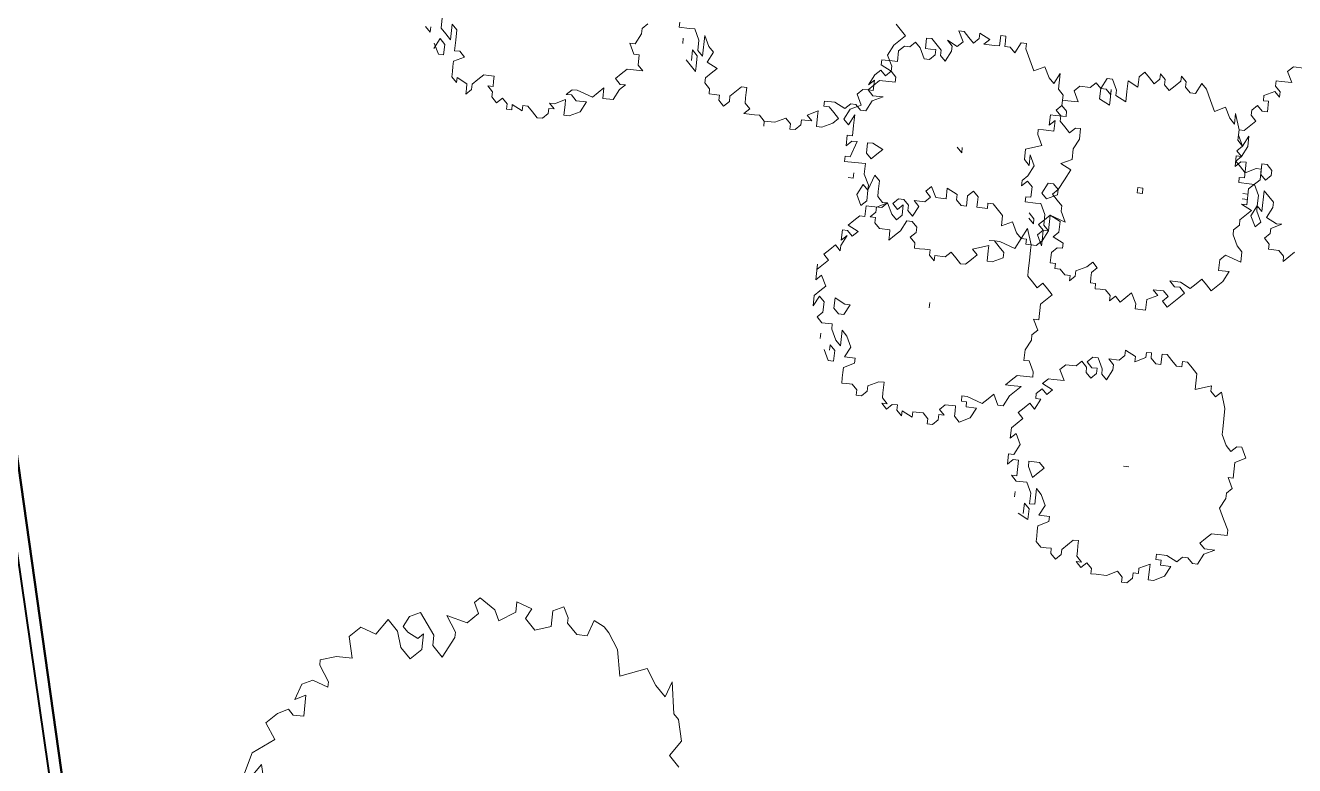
# Model space of a CAD drawing. Header units: metres. Extents: x -977055 to 805873, y -1033982 to 242021.
# Drawn here: x 2720.96 to 2733.8, y 968.59 to 976.08 of the extents above; entities that cross this region are included whole.
import ezdxf

# ---------------------------------------------------------------- set-up
doc = ezdxf.new("R2010")
doc.units = ezdxf.units.M
doc.layers.add('PDF_CENTRO COMERCIAL', color=7, linetype='Continuous')
doc.layers.add('PDF_PLANTAS', color=7, linetype='Continuous')

# ---------------------------------------------------------------- blocks, each defined once
blk = doc.blocks.new('CALLE')
at = {"layer": 'PDF_CENTRO COMERCIAL', "lineweight": 40}
blk.add_lwpolyline([(-34.842528, -237.970656), (-31.455648, -237.208608), (-19.728576, -234.75312), (-10.456992, -232.339968), (-10.118304, -222.983712), (-63.758016, -221.163264), (-64.901088, -254.016), (-59.990112, -254.185344), (-59.651424, -244.236384), (-57.534624, -243.686016)], close=True, dxfattribs=at)
for points in [[(-34.842528, -237.970656), (-57.534624, -243.686016), (-59.101056, -237.50496)], [(-47.628, -234.75312), (-46.14624, -240.722496), (-42.505344, -239.791104)]]:
    blk.add_lwpolyline(points, dxfattribs=at)
at = {"layer": 'PDF_PLANTAS', "lineweight": 9}
for points in [[(-44.368128, -241.907904), (-44.24112, -241.992576), (-44.410464, -242.034912)], [(-43.902432, -245.33712), (-43.81776, -245.252448), (-43.690752, -245.33712), (-43.521408, -245.294784), (-43.479072, -245.252448), (-43.225056, -245.210112), (-43.352064, -245.167776), (-43.267392, -245.083104), (-43.140384, -244.998432), (-43.225056, -244.786752), (-43.013376, -244.744416), (-42.886368, -244.659744), (-42.844032, -244.617408), (-42.801696, -244.532736), (-42.928704, -244.4904), (-42.928704, -244.405728), (-42.844032, -244.321056), (-42.801696, -244.321056), (-42.717024, -244.27872), (-42.75936, -244.194048), (-42.886368, -244.194048), (-42.928704, -244.06704), (-42.844032, -243.982368), (-42.75936, -244.024704), (-42.717024, -243.897696), (-42.801696, -243.897696), (-42.886368, -243.770688), (-42.801696, -243.728352), (-42.717024, -243.601344), (-42.75936, -243.559008), (-42.844032, -243.601344), (-42.928704, -243.516672), (-42.886368, -243.347328), (-43.013376, -243.432), (-43.055712, -243.432), (-43.225056, -243.347328), (-43.140384, -243.262656), (-43.055712, -243.262656), (-42.886368, -243.135648), (-42.928704, -243.050976), (-43.013376, -243.00864), (-43.055712, -243.050976), (-43.098048, -243.135648), (-43.055712, -243.177984), (-43.18272, -243.177984), (-43.267392, -243.093312), (-43.18272, -243.00864), (-43.055712, -242.966304), (-42.97104, -242.881632), (-43.098048, -242.79696), (-43.055712, -242.669952), (-43.140384, -242.58528), (-43.309728, -242.627616), (-43.309728, -242.500608), (-43.352064, -242.3736), (-43.3944, -242.3736), (-43.521408, -242.458272), (-43.563744, -242.458272), (-43.521408, -242.331264), (-43.563744, -242.246592), (-43.690752, -242.204256), (-43.648416, -242.288928), (-43.81776, -242.288928), (-43.81776, -242.204256), (-43.775424, -242.16192), (-43.81776, -242.077248), (-43.902432, -241.992576), (-44.02944, -242.077248), (-44.156448, -241.907904), (-44.325792, -241.865568)], [(-38.1024, -242.79696), (-38.187072, -242.79696), (-38.229408, -242.839296), (-38.271744, -242.881632), (-38.144736, -242.881632), (-38.187072, -242.923968), (-38.271744, -242.923968), (-38.356416, -242.923968), (-38.356416, -242.966304), (-38.398752, -243.00864), (-38.441088, -242.923968), (-38.483424, -242.923968), (-38.52576, -242.923968), (-38.568096, -242.923968), (-38.610432, -242.966304), (-38.568096, -242.966304), (-38.610432, -243.050976), (-38.652768, -243.050976), (-38.695104, -243.050976), (-38.652768, -243.093312), (-38.610432, -243.093312), (-38.568096, -243.135648), (-38.52576, -243.177984), (-38.52576, -243.22032), (-38.52576, -243.262656), (-38.568096, -243.262656), (-38.610432, -243.262656), (-38.610432, -243.22032), (-38.652768, -243.262656), (-38.695104, -243.262656), (-38.73744, -243.304992), (-38.695104, -243.347328), (-38.73744, -243.389664), (-38.779776, -243.389664), (-38.779776, -243.432), (-38.73744, -243.432), (-38.779776, -243.516672), (-38.73744, -243.516672), (-38.73744, -243.559008), (-38.779776, -243.601344), (-38.822112, -243.64368), (-38.822112, -243.686016), (-38.779776, -243.728352), (-38.73744, -243.728352), (-38.73744, -243.770688), (-38.695104, -243.728352), (-38.695104, -243.770688), (-38.652768, -243.85536), (-38.695104, -243.85536), (-38.779776, -243.85536), (-38.779776, -243.897696), (-38.73744, -243.982368), (-38.652768, -244.024704), (-38.652768, -243.940032), (-38.610432, -243.897696), (-38.610432, -243.85536), (-38.568096, -243.897696), (-38.568096, -243.940032), (-38.610432, -244.06704), (-38.568096, -244.109376), (-38.52576, -244.151712), (-38.610432, -244.151712), (-38.610432, -244.236384), (-38.52576, -244.27872), (-38.483424, -244.321056), (-38.483424, -244.27872), (-38.441088, -244.236384), (-38.398752, -244.27872), (-38.356416, -244.321056), (-38.356416, -244.448064), (-38.31408, -244.405728), (-38.229408, -244.405728), (-38.229408, -244.363392), (-38.144736, -244.321056), (-38.144736, -244.363392), (-38.060064, -244.405728), (-38.017728, -244.405728), (-37.975392, -244.448064)], [(-38.187072, -242.669952), (-38.229408, -242.712288), (-38.187072, -242.712288)], [(-38.31408, -242.754624), (-38.398752, -242.79696), (-38.398752, -242.839296), (-38.31408, -242.839296), (-38.271744, -242.79696), (-38.356416, -242.754624)], [(-37.933056, -244.70208), (-37.975392, -244.70208), (-37.975392, -244.786752), (-37.975392, -244.829088), (-38.060064, -244.871424), (-38.144736, -244.871424), (-38.187072, -244.91376), (-38.017728, -244.91376), (-38.1024, -244.956096), (-38.144736, -244.998432), (-38.229408, -244.956096), (-38.271744, -245.040768), (-38.31408, -244.998432), (-38.356416, -244.956096), (-38.398752, -244.956096), (-38.441088, -244.998432), (-38.483424, -244.998432), (-38.483424, -245.040768), (-38.483424, -245.083104), (-38.52576, -245.083104), (-38.568096, -245.12544), (-38.52576, -245.167776), (-38.483424, -245.167776), (-38.398752, -245.252448), (-38.398752, -245.294784), (-38.441088, -245.294784), (-38.483424, -245.294784), (-38.52576, -245.294784), (-38.568096, -245.33712), (-38.610432, -245.294784), (-38.610432, -245.33712), (-38.610432, -245.379456), (-38.610432, -245.421792), (-38.652768, -245.464128), (-38.695104, -245.464128), (-38.652768, -245.464128), (-38.652768, -245.5488), (-38.610432, -245.633472), (-38.652768, -245.675808), (-38.695104, -245.675808), (-38.695104, -245.718144), (-38.652768, -245.76048), (-38.610432, -245.76048), (-38.610432, -245.845152), (-38.568096, -245.802816), (-38.52576, -245.887488), (-38.568096, -245.887488), (-38.652768, -245.887488), (-38.652768, -245.929824), (-38.610432, -246.014496), (-38.568096, -246.056832), (-38.52576, -246.014496), (-38.483424, -245.97216), (-38.483424, -245.929824), (-38.441088, -245.929824), (-38.441088, -246.014496), (-38.483424, -246.099168), (-38.441088, -246.141504), (-38.441088, -246.18384), (-38.483424, -246.226176), (-38.483424, -246.268512), (-38.398752, -246.310848), (-38.356416, -246.39552), (-38.356416, -246.310848), (-38.31408, -246.268512), (-38.271744, -246.310848), (-38.229408, -246.353184), (-38.229408, -246.480192), (-38.187072, -246.480192), (-38.144736, -246.437856), (-38.1024, -246.437856), (-38.017728, -246.39552), (-37.933056, -246.437856), (-37.848384, -246.522528), (-37.763712, -246.437856)], [(-38.060064, -244.744416), (-38.1024, -244.744416)], [(-38.229408, -244.786752), (-38.31408, -244.871424), (-38.271744, -244.871424), (-38.187072, -244.871424), (-38.144736, -244.829088), (-38.229408, -244.829088)], [(-40.43088, -246.141504), (-40.515552, -246.18384), (-40.515552, -246.226176), (-40.43088, -246.226176), (-40.388544, -246.18384), (-40.43088, -246.18384)], [(-40.303872, -246.099168), (-40.346208, -246.099168), (-40.303872, -246.099168)], [(-39.033792, -246.18384), (-39.033792, -246.226176), (-38.991456, -246.226176)], [(-39.965184, -246.945888), (-40.00752, -246.945888)], [(-38.695104, -247.03056), (-38.73744, -247.072896), (-38.695104, -247.072896)], [(-39.203136, -247.6656), (-39.245472, -247.707936), (-39.203136, -247.707936), (-39.1608, -247.6656)], [(-41.404608, -247.792608), (-41.446944, -247.792608), (-41.404608, -247.792608)], [(-41.573952, -247.834944), (-41.616288, -247.919616), (-41.531616, -247.919616), (-41.48928, -247.87728), (-41.573952, -247.87728)], [(-40.176864, -248.554656), (-40.176864, -248.554656)], [(-41.108256, -248.639328), (-41.108256, -248.681664), (-41.108256, -248.639328)], [(-37.763712, -249.740064), (-37.763712, -249.655392), (-37.806048, -249.613056), (-37.89072, -249.655392), (-37.89072, -249.57072), (-37.89072, -249.528384), (-37.933056, -249.528384), (-37.975392, -249.57072), (-38.017728, -249.57072), (-37.975392, -249.528384), (-38.017728, -249.443712), (-38.060064, -249.443712), (-38.060064, -249.486048), (-38.144736, -249.486048), (-38.144736, -249.443712), (-38.1024, -249.401376), (-38.144736, -249.35904), (-38.187072, -249.35904), (-38.229408, -249.401376), (-38.31408, -249.316704), (-38.31408, -249.274368), (-38.398752, -249.274368), (-38.441088, -249.316704), (-38.356416, -249.35904), (-38.441088, -249.35904), (-38.52576, -249.316704), (-38.52576, -249.274368), (-38.610432, -249.274368), (-38.568096, -249.316704), (-38.568096, -249.35904), (-38.695104, -249.35904), (-38.695104, -249.316704), (-38.73744, -249.316704), (-38.73744, -249.401376), (-38.73744, -249.443712), (-38.822112, -249.486048), (-38.906784, -249.486048), (-38.94912, -249.528384), (-38.779776, -249.528384), (-38.864448, -249.613056), (-38.906784, -249.613056), (-38.991456, -249.57072), (-39.033792, -249.655392), (-39.033792, -249.697728), (-39.076128, -249.613056), (-39.118464, -249.613056), (-39.1608, -249.57072), (-39.203136, -249.613056), (-39.245472, -249.613056), (-39.245472, -249.655392), (-39.245472, -249.697728), (-39.287808, -249.740064), (-39.330144, -249.740064), (-39.287808, -249.7824), (-39.245472, -249.824736)], [(-38.864448, -249.35904), (-38.864448, -249.401376), (-38.822112, -249.401376), (-38.822112, -249.35904)]]:
    blk.add_lwpolyline(points, dxfattribs=at)
for points in [[(-39.076128, -247.24224), (-39.033792, -247.199904), (-39.076128, -247.157568), (-39.1608, -247.157568), (-39.1608, -247.115232), (-39.118464, -247.072896), (-39.076128, -247.072896), (-39.033792, -246.988224), (-39.118464, -246.988224), (-39.118464, -246.945888), (-39.118464, -246.903552), (-39.033792, -246.861216), (-39.076128, -246.81888), (-39.118464, -246.861216), (-39.1608, -246.81888), (-39.1608, -246.734208), (-39.203136, -246.776544), (-39.287808, -246.734208), (-39.245472, -246.691872), (-39.203136, -246.691872), (-39.1608, -246.649536), (-39.1608, -246.6072), (-39.203136, -246.564864), (-39.245472, -246.6072), (-39.203136, -246.649536), (-39.287808, -246.649536), (-39.330144, -246.6072), (-39.287808, -246.564864), (-39.203136, -246.522528), (-39.245472, -246.480192), (-39.245472, -246.39552), (-39.245472, -246.353184), (-39.330144, -246.353184), (-39.330144, -246.310848), (-39.37248, -246.268512), (-39.414816, -246.226176), (-39.457152, -246.310848), (-39.499488, -246.268512), (-39.457152, -246.226176), (-39.457152, -246.18384), (-39.541824, -246.18384), (-39.499488, -246.226176), (-39.58416, -246.18384), (-39.626496, -246.18384), (-39.58416, -246.141504), (-39.626496, -246.099168), (-39.668832, -246.056832), (-39.711168, -246.099168), (-39.79584, -246.014496), (-39.753504, -246.014496), (-39.880512, -246.014496), (-39.838176, -246.056832), (-39.922848, -246.099168), (-39.965184, -246.056832), (-40.00752, -246.014496), (-40.092192, -246.014496), (-40.00752, -246.056832), (-40.049856, -246.099168), (-40.134528, -246.099168), (-40.176864, -246.056832), (-40.2192, -246.099168), (-40.2192, -246.18384), (-40.261536, -246.18384), (-40.346208, -246.226176), (-40.388544, -246.268512), (-40.261536, -246.268512), (-40.303872, -246.310848), (-40.388544, -246.353184), (-40.473216, -246.310848), (-40.473216, -246.39552), (-40.515552, -246.39552), (-40.557888, -246.310848), (-40.600224, -246.310848), (-40.64256, -246.310848), (-40.684896, -246.310848), (-40.684896, -246.353184), (-40.684896, -246.39552), (-40.727232, -246.437856), (-40.769568, -246.437856), (-40.769568, -246.480192), (-40.727232, -246.522528), (-40.684896, -246.522528), (-40.64256, -246.6072), (-40.64256, -246.649536), (-40.684896, -246.649536), (-40.727232, -246.649536), (-40.769568, -246.649536), (-40.811904, -246.691872), (-40.811904, -246.649536), (-40.85424, -246.691872), (-40.811904, -246.734208), (-40.811904, -246.776544), (-40.85424, -246.776544), (-40.896576, -246.81888), (-40.85424, -246.81888), (-40.896576, -246.903552), (-40.85424, -246.903552), (-40.85424, -246.988224), (-40.896576, -247.03056), (-40.938912, -247.03056), (-40.938912, -247.072896), (-40.896576, -247.115232), (-40.85424, -247.115232), (-40.85424, -247.157568), (-40.811904, -247.115232), (-40.769568, -247.157568), (-40.769568, -247.24224), (-40.811904, -247.24224), (-40.85424, -247.24224), (-40.896576, -247.284576), (-40.85424, -247.369248), (-40.769568, -247.411584), (-40.769568, -247.326912), (-40.727232, -247.326912), (-40.727232, -247.284576), (-40.684896, -247.284576), (-40.684896, -247.326912), (-40.727232, -247.45392), (-40.684896, -247.496256), (-40.64256, -247.538592), (-40.727232, -247.580928), (-40.727232, -247.623264), (-40.64256, -247.6656), (-40.557888, -247.750272), (-40.557888, -247.6656), (-40.557888, -247.623264), (-40.515552, -247.6656), (-40.473216, -247.707936), (-40.473216, -247.834944), (-40.43088, -247.834944), (-40.346208, -247.792608), (-40.346208, -247.750272), (-40.261536, -247.750272), (-40.176864, -247.792608), (-40.134528, -247.792608), (-40.092192, -247.834944), (-40.00752, -247.792608), (-40.00752, -247.834944), (-39.880512, -247.834944), (-39.79584, -247.919616), (-39.753504, -247.87728), (-39.711168, -247.834944), (-39.753504, -247.792608), (-39.711168, -247.750272), (-39.668832, -247.707936), (-39.626496, -247.707936), (-39.541824, -247.707936), (-39.457152, -247.707936), (-39.414816, -247.707936), (-39.287808, -247.6656), (-39.37248, -247.623264), (-39.330144, -247.580928), (-39.245472, -247.538592), (-39.287808, -247.45392), (-39.203136, -247.45392), (-39.118464, -247.369248), (-39.118464, -247.326912), (-39.1608, -247.326912), (-39.1608, -247.24224), (-39.118464, -247.24224)], [(-37.806048, -247.326912), (-37.763712, -247.326912), (-37.763712, -247.284576), (-37.848384, -247.284576), (-37.848384, -247.24224), (-37.848384, -247.157568), (-37.806048, -247.199904), (-37.763712, -247.115232), (-37.806048, -247.115232), (-37.848384, -247.072896), (-37.806048, -247.03056), (-37.763712, -246.988224), (-37.763712, -246.945888), (-37.848384, -246.988224), (-37.89072, -246.945888), (-37.848384, -246.861216), (-37.89072, -246.903552), (-37.933056, -246.903552), (-38.017728, -246.861216), (-37.975392, -246.81888), (-37.933056, -246.81888), (-37.848384, -246.734208), (-37.848384, -246.691872), (-37.933056, -246.691872), (-37.933056, -246.734208), (-37.933056, -246.776544), (-37.975392, -246.776544), (-38.017728, -246.734208), (-38.017728, -246.691872), (-37.933056, -246.649536), (-37.89072, -246.6072), (-37.933056, -246.564864), (-37.933056, -246.522528), (-37.975392, -246.480192), (-38.060064, -246.480192), (-38.060064, -246.437856), (-38.060064, -246.353184), (-38.1024, -246.353184), (-38.144736, -246.437856), (-38.187072, -246.39552), (-38.144736, -246.353184), (-38.187072, -246.310848), (-38.271744, -246.268512), (-38.229408, -246.310848), (-38.31408, -246.310848), (-38.31408, -246.268512), (-38.31408, -246.226176), (-38.356416, -246.18384), (-38.441088, -246.226176), (-38.483424, -246.141504), (-38.568096, -246.099168), (-38.610432, -246.141504), (-38.52576, -246.18384), (-38.610432, -246.18384), (-38.695104, -246.18384), (-38.695104, -246.141504), (-38.779776, -246.141504), (-38.73744, -246.18384), (-38.73744, -246.226176), (-38.864448, -246.18384), (-38.864448, -246.141504), (-38.906784, -246.141504), (-38.906784, -246.226176), (-38.906784, -246.310848), (-38.991456, -246.310848), (-39.076128, -246.353184), (-39.118464, -246.353184), (-38.991456, -246.39552), (-39.033792, -246.437856), (-39.118464, -246.437856), (-39.1608, -246.437856), (-39.203136, -246.480192), (-39.203136, -246.522528), (-39.245472, -246.437856), (-39.287808, -246.437856), (-39.330144, -246.39552), (-39.330144, -246.437856), (-39.37248, -246.437856), (-39.414816, -246.480192), (-39.414816, -246.564864), (-39.457152, -246.564864), (-39.499488, -246.564864), (-39.457152, -246.6072), (-39.414816, -246.649536), (-39.330144, -246.691872), (-39.330144, -246.734208), (-39.37248, -246.776544), (-39.414816, -246.776544), (-39.457152, -246.734208), (-39.499488, -246.776544), (-39.541824, -246.776544), (-39.541824, -246.81888), (-39.541824, -246.861216), (-39.541824, -246.903552), (-39.58416, -246.903552), (-39.626496, -246.945888), (-39.58416, -246.945888), (-39.58416, -247.03056), (-39.541824, -247.072896), (-39.58416, -247.115232), (-39.626496, -247.157568), (-39.626496, -247.199904), (-39.58416, -247.24224), (-39.541824, -247.284576), (-39.499488, -247.24224), (-39.457152, -247.369248), (-39.499488, -247.369248), (-39.58416, -247.369248), (-39.58416, -247.411584), (-39.541824, -247.496256), (-39.499488, -247.496256), (-39.457152, -247.45392), (-39.414816, -247.411584), (-39.414816, -247.369248), (-39.414816, -247.411584), (-39.414816, -247.45392), (-39.457152, -247.580928), (-39.37248, -247.623264), (-39.37248, -247.6656), (-39.414816, -247.6656), (-39.414816, -247.750272), (-39.37248, -247.792608), (-39.287808, -247.834944), (-39.287808, -247.792608), (-39.245472, -247.750272), (-39.203136, -247.792608), (-39.1608, -247.834944), (-39.203136, -247.961952), (-39.118464, -247.919616), (-39.076128, -247.919616), (-39.033792, -247.87728), (-38.991456, -247.834944), (-38.94912, -247.87728), (-38.864448, -247.919616), (-38.779776, -247.961952), (-38.73744, -247.87728), (-38.695104, -247.961952), (-38.610432, -247.961952), (-38.52576, -248.004288), (-38.441088, -248.004288), (-38.441088, -247.961952), (-38.483424, -247.919616), (-38.441088, -247.87728), (-38.398752, -247.834944), (-38.356416, -247.834944), (-38.31408, -247.792608), (-38.271744, -247.834944), (-38.187072, -247.834944), (-38.144736, -247.792608), (-38.017728, -247.792608), (-38.1024, -247.750272), (-38.060064, -247.707936), (-37.975392, -247.6656), (-38.017728, -247.580928), (-37.933056, -247.538592), (-37.848384, -247.496256), (-37.806048, -247.496256), (-37.806048, -247.45392), (-37.89072, -247.411584), (-37.848384, -247.369248), (-37.848384, -247.326912)], [(-40.00752, -246.18384), (-40.092192, -246.18384), (-40.134528, -246.226176), (-40.134528, -246.268512), (-40.049856, -246.310848), (-40.049856, -246.268512)], [(-39.1608, -246.268512), (-39.245472, -246.310848), (-39.203136, -246.353184), (-39.118464, -246.353184), (-39.076128, -246.310848)], [(-38.73744, -246.310848), (-38.822112, -246.310848), (-38.864448, -246.353184), (-38.822112, -246.39552), (-38.779776, -246.437856), (-38.73744, -246.353184)], [(-37.975392, -248.808672), (-37.933056, -248.766336), (-37.975392, -248.766336), (-38.017728, -248.724), (-38.060064, -248.681664), (-38.017728, -248.639328), (-37.975392, -248.639328), (-37.933056, -248.596992), (-37.975392, -248.596992), (-38.017728, -248.554656), (-37.975392, -248.51232), (-37.933056, -248.469984), (-37.975392, -248.427648), (-38.017728, -248.427648), (-38.060064, -248.427648), (-38.017728, -248.342976), (-38.060064, -248.342976), (-38.1024, -248.342976), (-38.187072, -248.342976), (-38.144736, -248.258304), (-38.1024, -248.258304), (-38.017728, -248.215968), (-38.017728, -248.173632), (-38.1024, -248.131296), (-38.1024, -248.173632), (-38.144736, -248.215968), (-38.1024, -248.215968), (-38.187072, -248.215968), (-38.229408, -248.215968), (-38.187072, -248.131296), (-38.1024, -248.131296), (-38.060064, -248.08896), (-38.1024, -248.046624), (-38.1024, -247.961952), (-38.144736, -247.919616), (-38.229408, -247.961952), (-38.229408, -247.87728), (-38.229408, -247.834944), (-38.271744, -247.834944), (-38.31408, -247.87728), (-38.356416, -247.87728), (-38.356416, -247.792608), (-38.356416, -247.750272), (-38.441088, -247.750272), (-38.398752, -247.792608), (-38.483424, -247.792608), (-38.483424, -247.750272), (-38.483424, -247.707936), (-38.483424, -247.6656), (-38.52576, -247.6656), (-38.610432, -247.707936), (-38.652768, -247.580928), (-38.73744, -247.580928), (-38.779776, -247.623264), (-38.695104, -247.623264), (-38.779776, -247.6656), (-38.864448, -247.623264), (-38.906784, -247.580928), (-38.94912, -247.580928), (-38.906784, -247.623264), (-38.94912, -247.6656), (-39.033792, -247.6656), (-39.033792, -247.623264), (-39.076128, -247.623264), (-39.076128, -247.707936), (-39.076128, -247.750272), (-39.1608, -247.792608), (-39.245472, -247.792608), (-39.287808, -247.834944), (-39.1608, -247.834944), (-39.203136, -247.919616), (-39.287808, -247.919616), (-39.330144, -247.87728), (-39.37248, -247.961952), (-39.414816, -247.961952), (-39.414816, -247.919616), (-39.457152, -247.87728), (-39.499488, -247.87728), (-39.541824, -247.87728), (-39.541824, -247.919616), (-39.58416, -247.919616), (-39.58416, -247.961952), (-39.626496, -248.004288), (-39.626496, -248.046624), (-39.668832, -248.046624), (-39.626496, -248.08896), (-39.58416, -248.08896), (-39.541824, -248.173632), (-39.499488, -248.215968), (-39.541824, -248.258304), (-39.58416, -248.215968), (-39.626496, -248.215968), (-39.668832, -248.215968), (-39.668832, -248.258304), (-39.711168, -248.258304), (-39.711168, -248.30064), (-39.711168, -248.342976), (-39.753504, -248.385312), (-39.79584, -248.385312), (-39.753504, -248.427648), (-39.79584, -248.469984), (-39.753504, -248.51232), (-39.711168, -248.554656), (-39.79584, -248.596992), (-39.838176, -248.596992), (-39.838176, -248.681664), (-39.753504, -248.681664), (-39.711168, -248.766336), (-39.668832, -248.724), (-39.668832, -248.808672), (-39.711168, -248.851008), (-39.753504, -248.808672), (-39.79584, -248.851008), (-39.711168, -248.93568), (-39.668832, -248.978016), (-39.626496, -248.93568), (-39.626496, -248.893344), (-39.58416, -248.851008), (-39.58416, -248.93568), (-39.626496, -249.020352), (-39.58416, -249.062688), (-39.541824, -249.105024), (-39.58416, -249.14736), (-39.626496, -249.189696), (-39.541824, -249.274368), (-39.457152, -249.316704), (-39.457152, -249.232032), (-39.37248, -249.232032), (-39.330144, -249.274368), (-39.37248, -249.401376), (-39.287808, -249.401376), (-39.245472, -249.35904), (-39.1608, -249.316704), (-39.118464, -249.316704), (-39.076128, -249.35904), (-39.033792, -249.35904), (-38.94912, -249.443712), (-38.906784, -249.35904), (-38.906784, -249.401376), (-38.779776, -249.401376), (-38.695104, -249.486048), (-38.610432, -249.486048), (-38.610432, -249.443712), (-38.652768, -249.35904), (-38.610432, -249.316704), (-38.568096, -249.274368), (-38.52576, -249.316704), (-38.483424, -249.274368), (-38.441088, -249.316704), (-38.356416, -249.274368), (-38.31408, -249.274368), (-38.187072, -249.232032), (-38.271744, -249.232032), (-38.229408, -249.189696), (-38.144736, -249.14736), (-38.187072, -249.062688), (-38.1024, -249.020352), (-38.017728, -248.978016), (-37.975392, -248.93568), (-38.060064, -248.893344), (-38.060064, -248.851008), (-38.017728, -248.808672)], [(-41.235264, -249.486048), (-41.192928, -249.528384), (-41.108256, -249.486048), (-41.108256, -249.528384), (-40.981248, -249.528384), (-40.938912, -249.613056), (-40.85424, -249.57072), (-40.85424, -249.528384), (-40.896576, -249.486048), (-40.85424, -249.443712), (-40.769568, -249.401376), (-40.727232, -249.401376), (-40.64256, -249.401376), (-40.557888, -249.401376), (-40.43088, -249.35904), (-40.473216, -249.316704), (-40.43088, -249.274368), (-40.388544, -249.274368), (-40.43088, -249.14736), (-40.303872, -249.14736), (-40.261536, -249.105024), (-40.2192, -249.062688), (-40.2192, -249.020352), (-40.261536, -249.020352), (-40.261536, -248.978016), (-40.2192, -248.93568), (-40.176864, -248.893344), (-40.176864, -248.851008), (-40.261536, -248.851008), (-40.261536, -248.808672), (-40.2192, -248.766336), (-40.176864, -248.766336), (-40.176864, -248.724), (-40.2192, -248.724), (-40.261536, -248.639328), (-40.2192, -248.639328), (-40.176864, -248.554656), (-40.2192, -248.554656), (-40.261536, -248.51232), (-40.261536, -248.427648), (-40.303872, -248.469984), (-40.346208, -248.469984), (-40.43088, -248.427648), (-40.388544, -248.385312), (-40.346208, -248.385312), (-40.261536, -248.342976), (-40.261536, -248.30064), (-40.303872, -248.258304), (-40.346208, -248.30064), (-40.346208, -248.342976), (-40.388544, -248.342976), (-40.43088, -248.30064), (-40.388544, -248.258304), (-40.346208, -248.258304), (-40.303872, -248.215968), (-40.346208, -248.173632), (-40.346208, -248.08896), (-40.388544, -248.046624), (-40.473216, -248.08896), (-40.473216, -248.004288), (-40.473216, -247.961952), (-40.515552, -247.919616), (-40.557888, -248.004288), (-40.600224, -247.961952), (-40.557888, -247.919616), (-40.600224, -247.87728), (-40.64256, -247.87728), (-40.64256, -247.919616), (-40.727232, -247.87728), (-40.684896, -247.834944), (-40.727232, -247.792608), (-40.769568, -247.750272), (-40.811904, -247.792608), (-40.896576, -247.707936), (-40.981248, -247.707936), (-40.938912, -247.750272), (-41.023584, -247.792608), (-41.108256, -247.750272), (-41.108256, -247.707936), (-41.192928, -247.707936), (-41.150592, -247.750272), (-41.150592, -247.792608), (-41.2776, -247.792608), (-41.2776, -247.750272), (-41.319936, -247.792608), (-41.319936, -247.87728), (-41.404608, -247.919616), (-41.48928, -247.919616), (-41.48928, -247.961952), (-41.362272, -247.961952), (-41.404608, -248.004288), (-41.48928, -248.046624), (-41.573952, -248.004288), (-41.573952, -248.08896), (-41.616288, -248.08896), (-41.658624, -248.004288), (-41.70096, -248.004288), (-41.743296, -248.004288), (-41.785632, -248.004288), (-41.827968, -248.046624), (-41.827968, -248.08896), (-41.827968, -248.131296), (-41.870304, -248.131296), (-41.91264, -248.173632), (-41.870304, -248.215968), (-41.827968, -248.215968), (-41.743296, -248.30064), (-41.743296, -248.342976), (-41.785632, -248.342976), (-41.827968, -248.342976), (-41.870304, -248.342976), (-41.91264, -248.385312), (-41.91264, -248.342976), (-41.954976, -248.385312), (-41.91264, -248.427648), (-41.954976, -248.469984), (-41.997312, -248.469984), (-41.997312, -248.51232), (-41.997312, -248.596992), (-41.954976, -248.681664), (-41.997312, -248.724), (-42.039648, -248.724), (-42.039648, -248.766336), (-41.997312, -248.808672), (-41.954976, -248.808672), (-41.954976, -248.851008), (-41.91264, -248.851008), (-41.870304, -248.93568), (-41.91264, -248.93568), (-41.997312, -248.93568), (-41.997312, -248.978016), (-41.954976, -249.062688), (-41.870304, -249.105024), (-41.870304, -249.020352), (-41.827968, -249.020352), (-41.827968, -248.978016), (-41.785632, -248.978016), (-41.785632, -249.062688), (-41.827968, -249.14736), (-41.785632, -249.189696), (-41.785632, -249.232032), (-41.827968, -249.274368), (-41.827968, -249.316704), (-41.743296, -249.35904), (-41.70096, -249.443712), (-41.70096, -249.35904), (-41.658624, -249.316704), (-41.616288, -249.35904), (-41.573952, -249.401376), (-41.573952, -249.528384), (-41.531616, -249.528384), (-41.446944, -249.486048), (-41.362272, -249.443712), (-41.2776, -249.486048)], [(-39.330144, -247.750272), (-39.414816, -247.792608), (-39.37248, -247.792608), (-39.287808, -247.792608)], [(-38.906784, -247.792608), (-38.991456, -247.750272), (-39.033792, -247.792608), (-38.991456, -247.87728), (-38.94912, -247.87728), (-38.906784, -247.834944)], [(-41.150592, -247.87728), (-41.192928, -247.87728), (-41.2776, -247.919616), (-41.235264, -247.961952), (-41.192928, -248.004288), (-41.150592, -247.961952)], [(-38.864448, -248.51232), (-38.906784, -248.51232), (-38.906784, -248.554656), (-38.864448, -248.554656)], [(-38.991456, -249.443712), (-39.076128, -249.486048), (-39.033792, -249.528384), (-38.94912, -249.486048), (-38.906784, -249.486048)], [(-38.568096, -249.486048), (-38.652768, -249.486048), (-38.695104, -249.528384), (-38.652768, -249.57072), (-38.610432, -249.57072), (-38.568096, -249.528384)]]:
    blk.add_lwpolyline(points, close=True, dxfattribs=at)

msp = doc.modelspace()

# ---------------------------------------------------------------- block references
at = {"xscale": 1.255773352820658, "yscale": 1.255773352820658, "zscale": 1.255773352820658, "rotation": 83.85573648860341}
msp.add_blockref('CALLE', (2427.15058, 1056.36283, 1015.371), dxfattribs=at)

doc.saveas('drawing.dxf')
